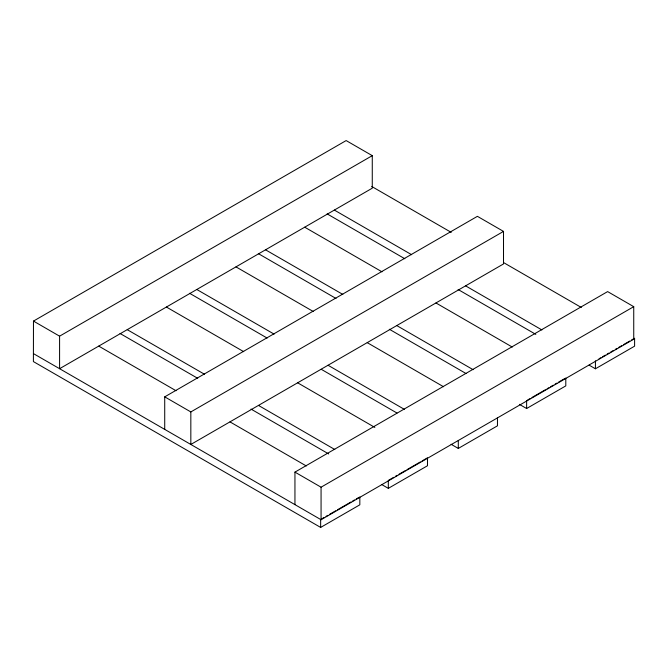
<?xml version="1.0" encoding="UTF-8"?>
<svg xmlns="http://www.w3.org/2000/svg" width="668" height="668" viewBox="0 0 668 668"><rect width="100%" height="100%" fill="white"/><g stroke="black" fill="none" stroke-linecap="round" stroke-linejoin="round"><path stroke-width="1" d="M372.268 155.652L59.586 336.171L59.586 368.703L372.268 188.184L372.268 155.652L346.149 140.572L33.475 321.091L33.4 361.588L320.648 527.428L359.827 504.816L359.827 496.875M164.72 429.39L164.72 396.85L477.403 216.332L503.513 231.404L503.513 263.944L190.831 444.462L33.475 353.631M164.72 396.85L190.831 411.931L503.513 231.404M294.947 504.657L294.947 472.117L607.63 291.599L633.74 306.67L633.74 339.21L321.066 519.729L190.831 444.462L190.831 411.931M294.947 472.117L321.066 487.197L633.74 306.67M321.542 518.978L324.214 517.441M325.992 516.406L327.771 515.379M329.558 514.352L335.787 510.753M337.565 509.726L350.917 502.019M352.704 500.992L354.483 499.965M356.261 498.938L358.933 497.393M393.661 477.344L388.317 480.426L388.317 488.358L381.996 484.709M395.439 476.317L397.218 475.29M399.005 474.255L405.234 470.664M407.012 469.629L420.364 461.922M422.151 460.895L427.487 457.814L427.487 465.746L388.317 488.358M527.511 400.065L530.183 398.52M531.962 397.493L545.313 389.786M547.1 388.759L548.879 387.724M550.657 386.697L553.329 385.16M555.108 384.133L556.895 383.098M558.673 382.071L564.903 378.48M599.037 358.766L600.841 357.722M602.645 356.687L605.358 355.117M607.162 354.082L608.965 353.038M610.769 351.994L613.475 350.433M615.286 349.389L617.09 348.345M618.894 347.31L621.599 345.74M623.403 344.705L629.724 341.056M631.527 340.012L634.6 338.233L634.6 346.174L595.43 368.786L589.109 365.137M519.395 404.34L526.626 408.515L565.796 385.895L565.796 377.963M451.084 444.27L458.298 448.437L497.468 425.817L497.468 417.884M371.734 186.472L451.226 232.372M503.622 262.616L581.302 307.464M334.367 210.094L411.638 254.708M465.613 285.862L541.907 329.942M327.145 213.894L404.833 258.75M458.123 289.52L535.811 334.367M304.725 227.204L382.004 271.818M435.979 302.971L512.264 347.051M265.555 249.824L342.834 294.429M396.8 325.592L473.094 369.663M258.341 253.623L336.021 298.471M389.319 329.24L466.097 373.571M235.996 266.891L313.267 311.497M367.241 342.659L443.535 386.73M196.826 289.503L274.097 334.117M328.071 365.271L404.357 409.35M189.57 293.285L267.125 338.058M321.233 369.295L396.976 413.033M166.424 307.055L243.703 351.669M297.669 382.822L374.857 427.42M127.254 329.675L204.533 374.28M258.499 405.434L334.793 449.514M120.04 333.474L197.72 378.322M251.018 409.092L328.698 453.939M98.755 346.124L176.035 390.73M230.001 421.892L306.295 465.963M33.475 321.091L59.586 336.171M595.43 360.854L595.43 368.786M526.626 400.575L526.626 408.515M458.298 440.496L458.298 448.437M321.066 487.197L321.066 519.729M320.648 519.495L320.648 527.428"/></g></svg>
